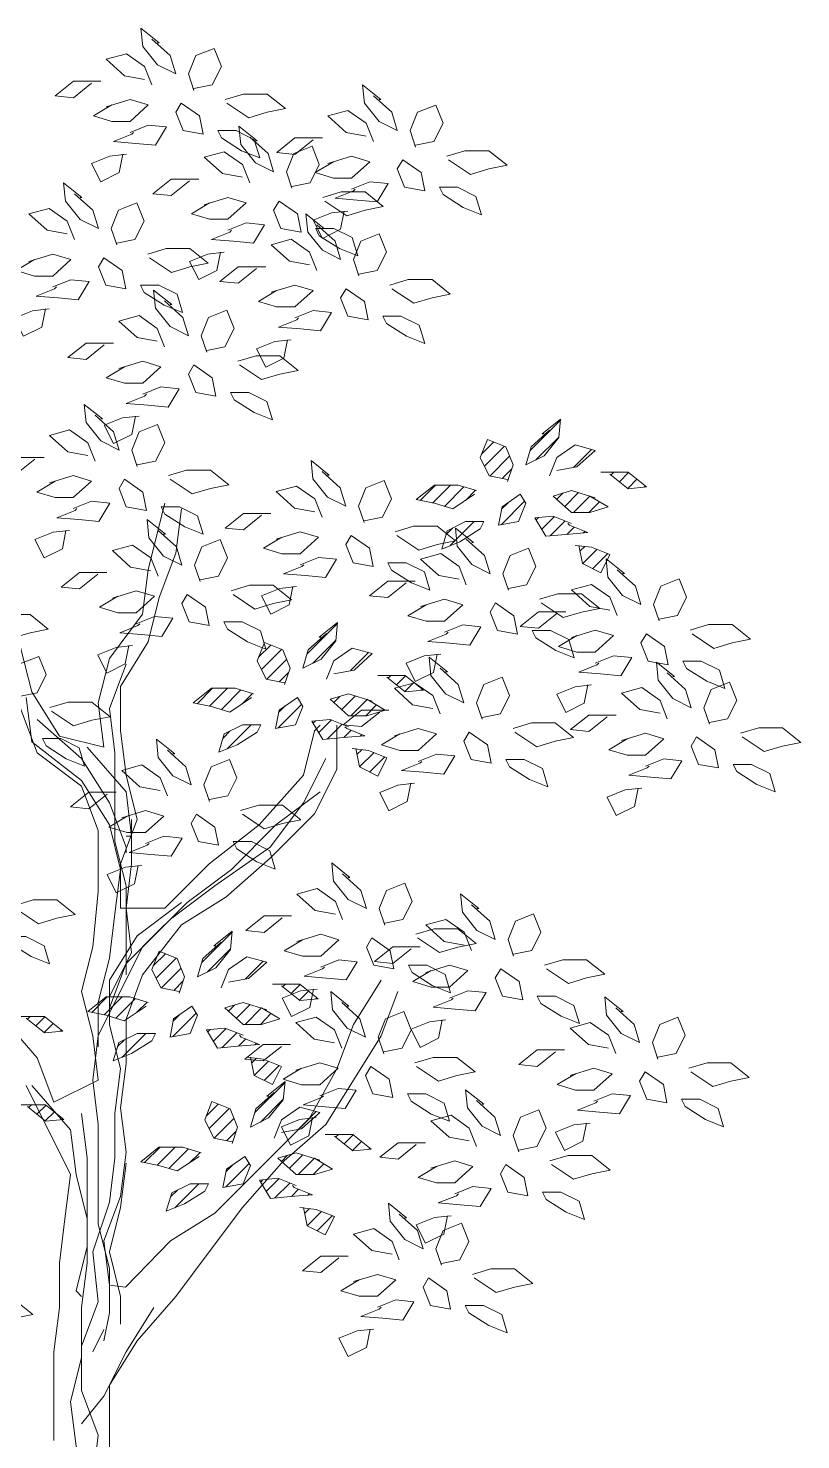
# Model space of a CAD drawing. Header units: millimetres. Extents: x 1551 to 1744, y 1536 to 1676.
# Drawn here: x 1714 to 1717.71, y 1540.48 to 1547.25 of the extents above; entities that cross this region are included whole.
import ezdxf

# ---------------------------------------------------------------- set-up
doc = ezdxf.new("R2010")
doc.units = ezdxf.units.MM
doc.layers.add('03_Fina', color=7, linetype='Continuous', lineweight=9)

# ---------------------------------------------------------------- blocks, each defined once
blk = doc.blocks.new('*X90')
at = {"color": 0}
for p, q in [((0.4764, -0.8494), (0.4945, -0.8313)), ((0.4911, -0.8524), (0.5122, -0.8313)), ((0.5049, -0.8563), (0.5279, -0.8333)), ((0.5296, -0.8493), (0.5415, -0.8374))]:
    blk.add_line(p, q, dxfattribs=at)
blk = doc.blocks.new('*X88')
at = {"color": 0}
for p, q in [((0.5118, -0.9024), (0.54, -0.8742)), ((0.5068, -0.8897), (0.5149, -0.8816))]:
    blk.add_line(p, q, dxfattribs=at)
blk = doc.blocks.new('*X87')
at = {"color": 0}
for p, q in [((0.7007, -0.8195), (0.704, -0.8163)), ((0.7106, -0.8274), (0.7213, -0.8167)), ((0.7204, -0.8352), (0.7311, -0.8245)), ((0.7396, -0.8337), (0.7409, -0.8324))]:
    blk.add_line(p, q, dxfattribs=at)
blk = doc.blocks.new('*X93')
at = {"color": 0}
for p, q in [((0.6056, -0.7909), (0.6413, -0.7553)), ((0.6124, -0.8018), (0.6393, -0.7749))]:
    blk.add_line(p, q, dxfattribs=at)
blk = doc.blocks.new('*X92')
at = {"color": 0}
blk.add_line((0.6567, -0.8106), (0.6779, -0.7894), dxfattribs=at)
blk = doc.blocks.new('*X84')
at = {"color": 0}
for p, q in [((0.6127, -0.8722), (0.6154, -0.8695)), ((0.6193, -0.8833), (0.6342, -0.8684)), ((0.6293, -0.8909), (0.6469, -0.8734)), ((0.6488, -0.8892), (0.6573, -0.8806)), ((0.6681, -0.8876), (0.67, -0.8857))]:
    blk.add_line(p, q, dxfattribs=at)
blk = doc.blocks.new('*X85')
at = {"color": 0}
for p, q in [((0.6642, -0.9091), (0.6699, -0.9034)), ((0.6673, -0.9237), (0.6842, -0.9068)), ((0.6791, -0.9296), (0.6968, -0.9118))]:
    blk.add_line(p, q, dxfattribs=at)
blk = doc.blocks.new('*X86')
at = {"color": 0}
for p, q in [((0.637, -0.8479), (0.6441, -0.8408)), ((0.6463, -0.8563), (0.6624, -0.8402)), ((0.6568, -0.8635), (0.676, -0.8443)), ((0.6745, -0.8635), (0.687, -0.8509))]:
    blk.add_line(p, q, dxfattribs=at)
blk = doc.blocks.new('*X89')
at = {"color": 0}
for p, q in [((0.5716, -0.8779), (0.5992, -0.8504)), ((0.5721, -0.8598), (0.5799, -0.852))]:
    blk.add_line(p, q, dxfattribs=at)
blk = doc.blocks.new('*X91')
at = {"color": 0}
for p, q in [((0.5486, -0.7949), (0.5629, -0.7806)), ((0.552, -0.8092), (0.5755, -0.7857)), ((0.5582, -0.8207), (0.5814, -0.7974)), ((0.5729, -0.8236), (0.5839, -0.8126))]:
    blk.add_line(p, q, dxfattribs=at)
blk = doc.blocks.new('ar25-14')
at = {"layer": '03_Fina', "color": 252, "true_color": 0x939598}
for p, q in [((23084.4, 14775.1), (23102.7, 14848.4)), ((23157.7, 14830.1), (23139.4, 14683.6)), ((23047.7, 14628.6), (23084.4, 14775.1)), ((23139.4, 14683.6), (23084.4, 14537)), ((23029.4, 14482.1), (23047.7, 14628.6)), ((23084.4, 14537), (23047.7, 14390.5)), ((22919.4, 14335.6), (23029.4, 14482.1)), ((22626.2, 14372.2), (22662.9, 14225.7)), ((23047.7, 14390.5), (22956.1, 14244)), ((22882.8, 14189.1), (22919.4, 14335.6)), ((22974.4, 14317.3), (22919.4, 14170.8)), ((22662.9, 14225.7), (22754.5, 14079.2)), ((22956.1, 14244), (22956.1, 14097.5)), ((22644.5, 14207.4), (22662.9, 14060.9)), ((22901.1, 14042.6), (22882.8, 14189.1)), ((22681.2, 14024.2), (22626.2, 14170.8)), ((22681.2, 14134.1), (22827.8, 14005.9)), ((22919.4, 14170.8), (22937.8, 14024.2)), ((22754.5, 14079.2), (22901.1, 14042.6)), ((22956.1, 14097.5), (22974.4, 13951)), ((23560.9, 13951), (23597.5, 14097.5)), ((23597.5, 14097.5), (23615.9, 14115.8)), ((23670.8, 14115.8), (23670.8, 13969.3)), ((22662.9, 14060.9), (22827.8, 13932.7)), ((22846.1, 14042.6), (22974.4, 13896)), ((22827.8, 13914.4), (22681.2, 14024.2)), ((22827.8, 14005.9), (22919.4, 13859.4)), ((22937.8, 14024.2), (22937.8, 13731.2)), ((23634.2, 14005.9), (23560.9, 13859.4)), ((22974.4, 13951), (23011.1, 13804.5)), ((23414.3, 13786.1), (23560.9, 13951)), ((23670.8, 13969.3), (23597.5, 13822.8)), ((22827.8, 13932.7), (22919.4, 13786.1)), ((22882.8, 13767.8), (22827.8, 13914.4)), ((22974.4, 13896), (22992.7, 13749.5)), ((23615.9, 13896), (23469.2, 13786.1)), ((22919.4, 13859.4), (22974.4, 13712.9)), ((23560.9, 13859.4), (23450.9, 13712.9)), ((23011.1, 13804.5), (22956.1, 13657.9)), ((22992.7, 13657.9), (22992.7, 13804.5)), ((23597.5, 13822.8), (23450.9, 13676.3)), ((22882.8, 13566.4), (22882.8, 13767.8)), ((22919.4, 13786.1), (22956.1, 13639.6)), ((23249.3, 13657.9), (23414.3, 13786.1)), ((23469.2, 13786.1), (23322.6, 13639.6)), ((22937.8, 13731.2), (22974.4, 13584.7)), ((22992.7, 13749.5), (22974.4, 13749.5)), ((22974.4, 13712.9), (22974.4, 13694.6)), ((23450.9, 13712.9), (23267.6, 13584.7)), ((23450.9, 13676.3), (23304.3, 13548.1)), ((22956.1, 13639.6), (22937.8, 13493.1)), ((22956.1, 13657.9), (22956.1, 13511.4)), ((22974.4, 13511.4), (22992.7, 13657.9)), ((23102.7, 13511.4), (23249.3, 13657.9)), ((23322.6, 13639.6), (23176, 13529.7)), ((22864.4, 13383.2), (22882.8, 13566.4)), ((22974.4, 13584.7), (22974.4, 13291.7)), ((23267.6, 13584.7), (23121, 13474.8)), ((23176, 13529.7), (23029.4, 13383.2)), ((23304.3, 13548.1), (23157.7, 13456.5)), ((22937.8, 13493.1), (22919.4, 13346.6)), ((22956.1, 13511.4), (23102.7, 13511.4)), ((22992.7, 13364.9), (22974.4, 13511.4)), ((23121, 13474.8), (22974.4, 13328.3)), ((23157.7, 13456.5), (23029.4, 13291.7)), ((22827.8, 13236.7), (22864.4, 13383.2)), ((23029.4, 13383.2), (22882.8, 13090.2)), ((22919.4, 13346.6), (22882.8, 13200.1)), ((22919.4, 13218.4), (22992.7, 13364.9)), ((22974.4, 13328.3), (22919.4, 13181.8)), ((23029.4, 13291.7), (22974.4, 13145.1)), ((23725.8, 13126.8), (23817.4, 13273.3)), ((22864.4, 13090.2), (22827.8, 13236.7)), ((22882.8, 13200.1), (22882.8, 13053.6)), ((22919.4, 13163.4), (22919.4, 13218.4)), ((22552.9, 13163.4), (22681.2, 13016.9)), ((22919.4, 13181.8), (22919.4, 13163.4)), ((22974.4, 13145.1), (22974.4, 12998.6)), ((23670.8, 12980.3), (23725.8, 13126.8)), ((22882.8, 13090.2), (22864.4, 12943.7)), ((22882.8, 12943.7), (22864.4, 13090.2)), ((22681.2, 13016.9), (22736.2, 12870.4)), ((22974.4, 12998.6), (22956.1, 12852.1)), ((23579.2, 12815.5), (23670.8, 12980.3)), ((22791.1, 12632.3), (22644.5, 12925.4)), ((22736.2, 12870.4), (22882.8, 12943.7)), ((22864.4, 12943.7), (22882.8, 12797.2)), ((22827.8, 12833.8), (22846.1, 12687.3)), ((22956.1, 12852.1), (22974.4, 12705.6)), ((22882.8, 12797.2), (22882.8, 12467.5)), ((23267.6, 12504.1), (23579.2, 12815.5)), ((22846.1, 12687.3), (22846.1, 12394.2)), ((22974.4, 12705.6), (22956.1, 12559.1)), ((22974.4, 12669), (22956.1, 12522.4)), ((22772.8, 12485.8), (22791.1, 12632.3)), ((22956.1, 12559.1), (22901.1, 12412.5)), ((22956.1, 12522.4), (22919.4, 12375.9)), ((23121, 12412.5), (23267.6, 12504.1)), ((22754.5, 12339.3), (22772.8, 12485.8)), ((22882.8, 12467.5), (22919.4, 12321)), ((22901.1, 12412.5), (22919.4, 12266)), ((22973.1, 12259.3), (23121, 12412.5)), ((22846.1, 12394.2), (22809.5, 12247.7)), ((22919.4, 12375.9), (22956.1, 12229.4)), ((22754.5, 12192.8), (22754.5, 12339.3)), ((22919.4, 12321), (22919.4, 12174.5)), ((22919.4, 12266), (22973.1, 12259.3)), ((22809.5, 12247.7), (22827.8, 12229.4)), ((22956.1, 12229.4), (22956.1, 12137.8)), ((22736.2, 12046.3), (22754.5, 12192.8)), ((22919.4, 12174.5), (22901.1, 12082.9)), ((23066, 12192.8), (22974.4, 12046.3)), ((22901.1, 12119.5), (22864.4, 12046.3)), ((22736.2, 11753.2), (22736.2, 12046.3)), ((22974.4, 12046.3), (22901.1, 11899.7)), ((22901.1, 11899.7), (22827.8, 11808.2))]:
    blk.add_line(p, q, dxfattribs=at)
for points in [[(23060.1, 16381.2), (23120.5, 16326.9), (23138.6, 16266.5), (23078.2, 16296.7), (23029.9, 16357.1), (23023.8, 16417.4), (23084.2, 16369.1), (23078.2, 16369.1)], [(23060.1, 16230.3), (23035.9, 16290.7), (22975.5, 16332.9), (22909.1, 16314.8), (22969.5, 16260.5), (23035.9, 16248.4)], [(23199, 16218.2), (23259.4, 16230.3), (23289.6, 16290.7), (23265.4, 16351), (23205, 16326.9), (23180.9, 16266.5), (23199, 16212.2)], [(22860.8, 16236.3), (22800.4, 16188.1), (22740, 16194.1), (22800.4, 16242.4), (22891, 16242.4)], [(23792.3, 16194), (23852.7, 16139.7), (23870.8, 16079.3), (23810.4, 16109.5), (23762.1, 16169.9), (23756.1, 16230.2), (23816.5, 16181.9), (23810.4, 16181.9)], [(22909.1, 16157.9), (22987.6, 16182), (23048, 16163.9), (22987.6, 16109.6), (22927.2, 16109.6), (22866.8, 16127.7), (22927.2, 16163.9)], [(23307.7, 16170), (23380.2, 16121.7), (23440.6, 16139.8), (23501, 16151.8), (23440.6, 16200.1), (23362.1, 16200.1), (23301.7, 16182)], [(23792.3, 16043.1), (23768.1, 16103.5), (23707.8, 16145.7), (23641.3, 16127.6), (23701.7, 16073.3), (23768.1, 16061.2)], [(23931.2, 16031), (23991.6, 16043.1), (24021.8, 16103.5), (23997.7, 16163.8), (23937.3, 16139.7), (23913.1, 16079.3), (23931.2, 16025)], [(22987.6, 16073.4), (23048, 16097.5), (23108.4, 16091.5), (23072.2, 16031.1), (23005.7, 16037.2), (22933.2, 16043.2), (22993.6, 16067.3), (22999.7, 16073.4)], [(23383.6, 16057.9), (23444, 16003.6), (23462.1, 15943.2), (23401.7, 15973.4), (23353.4, 16033.7), (23347.4, 16094.1), (23407.8, 16045.8), (23401.7, 16045.8)], [(23593, 16049.2), (23532.6, 16000.9), (23472.2, 16006.9), (23532.6, 16055.2), (23623.2, 16055.2)], [(22963.4, 16001), (22951.4, 15940.6), (22891, 15910.4), (22860.8, 15970.8), (22921.2, 15994.9), (22975.5, 16001)], [(23383.6, 15907), (23359.5, 15967.3), (23299.1, 16009.6), (23232.6, 15991.5), (23293, 15937.2), (23359.5, 15925.1)], [(23522.5, 15894.9), (23582.9, 15907), (23613.1, 15967.3), (23589, 16027.7), (23528.6, 16003.6), (23504.4, 15943.2), (23522.5, 15888.9)], [(23641.3, 15970.7), (23719.8, 15994.8), (23780.2, 15976.7), (23719.8, 15922.4), (23659.4, 15922.4), (23599, 15940.5), (23659.4, 15976.7)], [(24039.9, 15982.8), (24112.4, 15934.5), (24172.8, 15952.6), (24233.2, 15964.7), (24172.8, 16012.9), (24094.3, 16012.9), (24033.9, 15994.8)], [(22804.7, 15870.7), (22865.1, 15816.4), (22883.2, 15756), (22822.8, 15786.2), (22774.5, 15846.5), (22768.4, 15906.9), (22828.8, 15858.6), (22822.8, 15858.6)], [(23184.3, 15913), (23123.9, 15864.7), (23063.5, 15870.8), (23123.9, 15919.1), (23214.5, 15919.1)], [(23719.8, 15886.2), (23780.2, 15910.3), (23840.6, 15904.3), (23804.4, 15843.9), (23738, 15850), (23665.5, 15856), (23725.9, 15880.2), (23731.9, 15886.2)], [(23232.6, 15834.6), (23311.1, 15858.7), (23371.5, 15840.6), (23311.1, 15786.3), (23250.7, 15786.3), (23190.4, 15804.4), (23250.7, 15840.6)], [(23631.2, 15846.6), (23703.7, 15798.3), (23764.1, 15816.4), (23824.5, 15828.5), (23764.1, 15876.8), (23685.6, 15876.8), (23625.2, 15858.7)], [(22804.7, 15719.8), (22780.5, 15780.2), (22720.1, 15822.4), (22653.7, 15804.3), (22714.1, 15750), (22780.5, 15737.9)], [(22943.6, 15707.7), (23004, 15719.8), (23034.2, 15780.2), (23010, 15840.5), (22949.6, 15816.4), (22925.4, 15756), (22943.6, 15701.7)], [(23605, 15768.6), (23665.4, 15714.3), (23683.5, 15653.9), (23623.1, 15684.1), (23574.8, 15744.4), (23568.8, 15804.8), (23629.2, 15756.5), (23623.1, 15756.5)], [(23695.7, 15813.8), (23683.6, 15753.4), (23623.2, 15723.2), (23593, 15783.6), (23653.4, 15807.7), (23707.8, 15813.8)], [(23311.1, 15750.1), (23371.5, 15774.2), (23431.9, 15768.2), (23395.7, 15707.8), (23329.3, 15713.8), (23256.8, 15719.9), (23317.2, 15744), (23323.2, 15750.1)], [(23605, 15617.7), (23580.8, 15678.1), (23520.4, 15720.3), (23454, 15702.2), (23514.4, 15647.9), (23580.8, 15635.8)], [(23743.9, 15605.6), (23804.3, 15617.7), (23834.5, 15678.1), (23810.3, 15738.4), (23749.9, 15714.3), (23725.8, 15653.9), (23743.9, 15599.6)], [(22653.7, 15647.4), (22732.2, 15671.5), (22792.6, 15653.4), (22732.2, 15599.1), (22671.8, 15599.1), (22611.4, 15617.2), (22671.8, 15653.4)], [(23052.3, 15659.4), (23124.8, 15611.2), (23185.2, 15629.3), (23245.6, 15641.3), (23185.2, 15689.6), (23106.6, 15689.6), (23046.2, 15671.5)], [(23287, 15677.6), (23274.9, 15617.3), (23214.5, 15587.1), (23184.3, 15647.5), (23244.7, 15671.6), (23299.1, 15677.6)], [(23405.7, 15623.7), (23345.3, 15575.4), (23284.9, 15581.5), (23345.3, 15629.8), (23435.9, 15629.8)], [(22732.2, 15562.9), (22792.6, 15587), (22853, 15581), (22816.7, 15520.6), (22750.3, 15526.7), (22677.8, 15532.7), (22738.2, 15556.8), (22744.3, 15562.9)], [(23852.6, 15557.3), (23925.1, 15509.1), (23985.5, 15527.2), (24045.9, 15539.2), (23985.5, 15587.5), (23907, 15587.5), (23846.6, 15569.4)], [(23102, 15516.6), (23162.4, 15462.3), (23180.5, 15401.9), (23120.1, 15432.1), (23071.8, 15492.4), (23065.7, 15552.8), (23126.1, 15504.5), (23120.1, 15504.5)], [(23454, 15545.3), (23532.5, 15569.4), (23592.9, 15551.3), (23532.5, 15497), (23472.1, 15497), (23411.7, 15515.1), (23472.1, 15551.3)], [(22708, 15490.4), (22695.9, 15430.1), (22635.5, 15399.9), (22605.3, 15460.3), (22665.7, 15484.4), (22720.1, 15490.4)], [(23240.9, 15353.6), (23301.3, 15365.7), (23331.5, 15426), (23307.3, 15486.4), (23246.9, 15462.3), (23222.8, 15401.9), (23240.9, 15347.6)], [(23532.5, 15460.8), (23592.9, 15484.9), (23653.3, 15478.9), (23617.1, 15418.5), (23550.6, 15424.6), (23478.2, 15430.6), (23538.6, 15454.7), (23544.6, 15460.8)], [(23102, 15365.7), (23077.8, 15426), (23017.4, 15468.3), (22951, 15450.2), (23011.4, 15395.9), (23077.8, 15383.8)], [(23508.4, 15388.3), (23496.3, 15328), (23435.9, 15297.8), (23405.7, 15358.2), (23466.1, 15382.3), (23520.4, 15388.3)], [(22902.6, 15371.7), (22842.3, 15323.4), (22781.9, 15329.5), (22842.3, 15377.8), (22932.8, 15377.8)], [(22951, 15293.3), (23029.5, 15317.4), (23089.9, 15299.3), (23029.5, 15245), (22969.1, 15245), (22908.7, 15263.1), (22969.1, 15299.3)], [(23349.6, 15305.3), (23422.1, 15257), (23482.5, 15275.1), (23542.9, 15287.2), (23482.5, 15335.5), (23403.9, 15335.5), (23343.5, 15317.4)], [(23029.5, 15208.8), (23089.9, 15232.9), (23150.3, 15226.9), (23114, 15166.5), (23047.6, 15172.5), (22975.1, 15178.6), (23035.5, 15202.7), (23041.6, 15208.8)], [(22872.8, 15139), (22933.2, 15084.6), (22951.3, 15024.3), (22890.9, 15054.5), (22842.6, 15114.8), (22836.5, 15175.2), (22896.9, 15126.9), (22890.9, 15126.9)], [(23005.3, 15136.3), (22993.2, 15076), (22932.8, 15045.8), (22902.6, 15106.2), (22963, 15130.3), (23017.4, 15136.3)], [(23011.7, 14976), (23072.1, 14988.1), (23102.3, 15048.4), (23078.1, 15108.8), (23017.7, 15084.6), (22993.6, 15024.3), (23011.7, 14970)], [(24373.8, 15089.8), (24313.4, 15035.5), (24295.3, 14975.2), (24355.7, 15005.3), (24404, 15065.7), (24410, 15126), (24349.6, 15077.8), (24355.7, 15077.8)], [(22872.8, 14988.1), (22848.6, 15048.4), (22788.2, 15090.7), (22721.8, 15072.6), (22782.2, 15018.2), (22848.6, 15006.2)], [(24234.9, 14926.9), (24174.5, 14938.9), (24144.3, 14999.3), (24168.4, 15059.7), (24228.8, 15035.5), (24253, 14975.2), (24234.9, 14920.8)], [(24373.8, 14938.9), (24397.9, 14999.3), (24458.3, 15041.5), (24524.8, 15023.4), (24464.4, 14969.1), (24397.9, 14957)], [(22673.5, 14994.1), (22613.1, 14945.8), (22552.7, 14951.9), (22613.1, 15000.1), (22703.7, 15000.1)], [(23622, 14953.6), (23682.4, 14899.3), (23700.5, 14838.9), (23640.1, 14869.1), (23591.8, 14929.5), (23585.7, 14989.8), (23646.1, 14941.6), (23640.1, 14941.6)], [(22721.8, 14915.6), (22800.3, 14939.8), (22860.7, 14921.7), (22800.3, 14867.4), (22739.9, 14867.4), (22679.5, 14885.5), (22739.9, 14921.7)], [(23120.4, 14927.7), (23192.9, 14879.4), (23253.3, 14897.5), (23313.7, 14909.6), (23253.3, 14957.9), (23174.8, 14957.9), (23114.4, 14939.8)], [(23760.9, 14790.7), (23821.3, 14802.7), (23851.5, 14863.1), (23827.3, 14923.4), (23766.9, 14899.3), (23742.7, 14838.9), (23760.9, 14784.6)], [(24573.1, 14945), (24633.5, 14896.7), (24693.9, 14902.7), (24633.5, 14951), (24542.9, 14951)], [(23622, 14802.7), (23597.8, 14863.1), (23537.4, 14905.3), (23471, 14887.2), (23531.4, 14832.9), (23597.8, 14820.8)], [(24126.2, 14878.6), (24053.7, 14830.3), (23993.3, 14848.4), (23932.9, 14860.5), (23993.3, 14908.8), (24071.8, 14908.8), (24132.2, 14890.7)], [(24524.8, 14866.5), (24446.3, 14890.7), (24385.9, 14872.5), (24446.3, 14818.2), (24506.7, 14818.2), (24567, 14836.3), (24506.7, 14872.5)], [(22800.3, 14831.1), (22860.7, 14855.3), (22921.1, 14849.2), (22884.8, 14788.9), (22818.4, 14794.9), (22745.9, 14801), (22806.3, 14825.1), (22812.4, 14831.1)], [(23080.3, 14758.8), (23140.7, 14704.4), (23158.8, 14644.1), (23098.4, 14674.3), (23050.1, 14734.6), (23044.1, 14795), (23104.5, 14746.7), (23098.4, 14746.7)], [(23422.6, 14808.8), (23362.2, 14760.5), (23301.9, 14766.5), (23362.2, 14814.8), (23452.8, 14814.8)], [(24446.3, 14782), (24385.9, 14806.2), (24325.5, 14800.1), (24361.7, 14739.8), (24428.1, 14745.8), (24500.6, 14751.8), (24440.2, 14776), (24434.2, 14782)], [(22776.1, 14758.7), (22764.1, 14698.4), (22703.7, 14668.2), (22673.5, 14728.5), (22733.9, 14752.7), (22788.2, 14758.7)], [(23471, 14730.3), (23549.5, 14754.4), (23609.9, 14736.3), (23549.5, 14682), (23489.1, 14682), (23428.7, 14700.1), (23489.1, 14736.3)], [(23869.6, 14742.4), (23942.1, 14694.1), (24002.5, 14712.2), (24062.9, 14724.3), (24002.5, 14772.6), (23923.9, 14772.6), (23863.5, 14754.4)], [(24098.8, 14730.5), (24159.2, 14676.2), (24177.3, 14615.9), (24116.9, 14646), (24068.6, 14706.4), (24062.6, 14766.8), (24123, 14718.5), (24116.9, 14718.5)], [(23080.3, 14607.9), (23056.1, 14668.2), (22995.7, 14710.5), (22929.3, 14692.4), (22989.7, 14638), (23056.1, 14626)], [(23219.2, 14595.8), (23279.6, 14607.9), (23309.8, 14668.2), (23285.6, 14728.6), (23225.2, 14704.4), (23201.1, 14644.1), (23219.2, 14589.8)], [(24237.7, 14567.6), (24298.1, 14579.7), (24328.3, 14640), (24304.2, 14700.4), (24243.8, 14676.2), (24219.6, 14615.9), (24237.7, 14561.5)], [(24470.4, 14709.6), (24482.5, 14649.2), (24542.9, 14619.1), (24573.1, 14679.4), (24512.7, 14703.6), (24458.3, 14709.6)], [(23549.5, 14645.8), (23609.9, 14669.9), (23670.3, 14663.9), (23634, 14603.6), (23567.6, 14609.6), (23495.1, 14615.6), (23555.5, 14639.8), (23561.6, 14645.8)], [(24098.8, 14579.7), (24074.7, 14640), (24014.3, 14682.3), (23947.8, 14664.2), (24008.2, 14609.8), (24074.7, 14597.8)], [(24596.9, 14628.8), (24657.3, 14574.5), (24675.5, 14514.2), (24615.1, 14544.3), (24566.7, 14604.7), (24560.7, 14665.1), (24621.1, 14616.8), (24615.1, 14616.8)], [(22881, 14613.9), (22820.6, 14565.6), (22760.2, 14571.6), (22820.6, 14619.9), (22911.2, 14619.9)], [(23899.5, 14585.7), (23839.1, 14537.4), (23778.7, 14543.4), (23839.1, 14591.7), (23929.7, 14591.7)], [(24735.9, 14465.9), (24796.3, 14478), (24826.5, 14538.3), (24802.3, 14598.7), (24741.9, 14574.5), (24717.7, 14514.2), (24735.9, 14459.8)], [(22929.3, 14535.4), (23007.8, 14559.6), (23068.2, 14541.5), (23007.8, 14487.2), (22947.4, 14487.2), (22887, 14505.3), (22947.4, 14541.5)], [(23327.9, 14547.5), (23400.4, 14499.2), (23460.8, 14517.3), (23521.2, 14529.4), (23460.8, 14577.7), (23382.3, 14577.7), (23321.9, 14559.6)], [(23525.3, 14573.4), (23513.2, 14513), (23452.8, 14482.8), (23422.6, 14543.2), (23483, 14567.3), (23537.4, 14573.4)], [(24346.4, 14519.3), (24418.9, 14471), (24479.3, 14489.1), (24539.7, 14501.2), (24479.3, 14549.5), (24400.8, 14549.5), (24340.4, 14531.4)], [(24596.9, 14478), (24572.8, 14538.3), (24512.4, 14580.6), (24446, 14562.5), (24506.4, 14508.1), (24572.8, 14496.1)], [(23947.8, 14507.2), (24026.3, 14531.4), (24086.7, 14513.3), (24026.3, 14458.9), (23965.9, 14458.9), (23905.6, 14477), (23965.9, 14513.3)], [(22524.4, 14451.2), (22596.9, 14402.9), (22657.3, 14421.1), (22717.7, 14433.1), (22657.3, 14481.4), (22578.8, 14481.4), (22518.4, 14463.3)], [(23007.8, 14450.9), (23068.2, 14475.1), (23128.6, 14469), (23092.4, 14408.7), (23025.9, 14414.7), (22953.5, 14420.8), (23013.9, 14444.9), (23019.9, 14450.9)], [(23637.1, 14418.6), (23576.7, 14364.3), (23558.6, 14303.9), (23619, 14334.1), (23667.3, 14394.5), (23673.4, 14454.8), (23613, 14406.5), (23619, 14406.5)], [(24397.6, 14484), (24337.2, 14435.7), (24276.8, 14441.7), (24337.2, 14490), (24427.8, 14490)], [(24026.3, 14422.7), (24086.7, 14446.9), (24147.1, 14440.8), (24110.9, 14380.5), (24044.5, 14386.5), (23972, 14392.6), (24032.4, 14416.7), (24038.4, 14422.7)], [(24446, 14405.5), (24524.5, 14429.7), (24584.9, 14411.6), (24524.5, 14357.2), (24464.1, 14357.2), (24403.7, 14375.3), (24464.1, 14411.6)], [(24844.6, 14417.6), (24917, 14369.3), (24977.4, 14387.4), (25037.8, 14399.5), (24977.4, 14447.8), (24898.9, 14447.8), (24838.5, 14429.7)], [(22983.7, 14378.5), (22971.6, 14318.2), (22911.2, 14288), (22881, 14348.3), (22941.4, 14372.5), (22995.7, 14378.5)], [(23498.2, 14255.7), (23437.8, 14267.7), (23407.6, 14328.1), (23431.8, 14388.4), (23492.2, 14364.3), (23516.3, 14303.9), (23498.2, 14249.6)], [(23637.1, 14267.7), (23661.3, 14328.1), (23721.7, 14370.3), (23788.1, 14352.2), (23727.7, 14297.9), (23661.3, 14285.8)], [(22620, 14210.2), (22680.4, 14222.3), (22710.6, 14282.7), (22686.5, 14343), (22626.1, 14318.9), (22601.9, 14258.5), (22620, 14204.2)], [(24002.2, 14350.3), (23990.1, 14289.9), (23929.7, 14259.8), (23899.5, 14320.1), (23959.9, 14344.3), (24014.3, 14350.3)], [(24012, 14304.1), (24072.3, 14249.7), (24090.5, 14189.4), (24030.1, 14219.6), (23981.8, 14279.9), (23975.7, 14340.3), (24036.1, 14292), (24030.1, 14292)], [(24524.5, 14321), (24584.9, 14345.2), (24645.3, 14339.1), (24609, 14278.8), (24542.6, 14284.8), (24470.1, 14290.8), (24530.5, 14315), (24536.5, 14321)], [(24762.9, 14288.1), (24823.3, 14233.8), (24841.4, 14173.4), (24781.1, 14203.6), (24732.7, 14264), (24726.7, 14324.3), (24787.1, 14276), (24781.1, 14276)], [(23836.4, 14273.8), (23896.8, 14225.5), (23957.2, 14231.5), (23896.8, 14279.8), (23806.2, 14279.8)], [(24150.9, 14141.1), (24211.3, 14153.2), (24241.5, 14213.5), (24217.3, 14273.9), (24156.9, 14249.7), (24132.7, 14189.4), (24150.9, 14135.1)], [(23389.5, 14207.4), (23317, 14159.1), (23256.6, 14177.2), (23196.2, 14189.3), (23256.6, 14237.6), (23335.1, 14237.6), (23395.5, 14219.4)], [(23788.1, 14195.3), (23709.6, 14219.4), (23649.2, 14201.3), (23709.6, 14147), (23770, 14147), (23830.4, 14165.1), (23770, 14201.3)], [(24012, 14153.2), (23987.8, 14213.5), (23927.4, 14255.8), (23861, 14237.7), (23921.4, 14183.4), (23987.8, 14171.3)], [(24500.3, 14248.6), (24488.2, 14188.2), (24427.8, 14158.1), (24397.6, 14218.4), (24458, 14242.6), (24512.4, 14248.6)], [(24762.9, 14137.2), (24738.8, 14197.6), (24678.4, 14239.8), (24611.9, 14221.7), (24672.3, 14167.4), (24738.8, 14155.3)], [(24901.8, 14125.1), (24962.2, 14137.2), (24992.4, 14197.6), (24968.3, 14257.9), (24907.9, 14233.8), (24883.7, 14173.4), (24901.8, 14119.1)], [(22728.7, 14161.9), (22801.2, 14113.7), (22861.6, 14131.8), (22922, 14143.8), (22861.6, 14192.1), (22783.1, 14192.1), (22722.7, 14174)], [(23709.6, 14110.8), (23649.2, 14134.9), (23588.8, 14128.9), (23625, 14068.6), (23691.5, 14074.6), (23764, 14080.6), (23703.6, 14104.8), (23697.5, 14110.8)], [(23812.6, 14159.2), (23752.2, 14110.9), (23691.8, 14117), (23752.2, 14165.2), (23842.8, 14165.2)], [(24563.6, 14143.2), (24503.2, 14095), (24442.8, 14101), (24503.2, 14149.3), (24593.8, 14149.3)], [(23861, 14080.7), (23939.5, 14104.9), (23999.9, 14086.8), (23939.5, 14032.5), (23879.1, 14032.5), (23818.7, 14050.6), (23879.1, 14086.8)], [(24259.6, 14092.8), (24332.1, 14044.5), (24392.5, 14062.6), (24452.8, 14074.7), (24392.5, 14123), (24313.9, 14123), (24253.5, 14104.9)], [(24611.9, 14064.8), (24690.5, 14088.9), (24750.9, 14070.8), (24690.5, 14016.5), (24630.1, 14016.5), (24569.7, 14034.6), (24630.1, 14070.8)], [(25010.6, 14076.9), (25083, 14028.6), (25143.4, 14046.7), (25203.8, 14058.7), (25143.4, 14107), (25064.9, 14107), (25004.5, 14088.9)], [(23111.2, 14032.8), (23171.6, 13978.5), (23189.7, 13918.2), (23129.3, 13948.3), (23081, 14008.7), (23074.9, 14069.1), (23135.3, 14020.8), (23129.3, 14020.8)], [(23733.8, 14038.4), (23745.8, 13978), (23806.2, 13947.8), (23836.4, 14008.2), (23776, 14032.3), (23721.7, 14038.4)], [(23250.1, 13869.9), (23310.5, 13882), (23340.7, 13942.3), (23316.5, 14002.7), (23256.1, 13978.5), (23232, 13918.2), (23250.1, 13863.9)], [(23939.5, 13996.2), (23999.9, 14020.4), (24060.3, 14014.4), (24024, 13954), (23957.6, 13960), (23885.1, 13966.1), (23945.5, 13990.2), (23951.6, 13996.2)], [(24690.5, 13980.3), (24750.9, 14004.4), (24811.2, 13998.4), (24775, 13938), (24708.6, 13944.1), (24636.1, 13950.1), (24696.5, 13974.3), (24702.5, 13980.3)], [(23111.2, 13882), (23087, 13942.3), (23026.6, 13984.6), (22960.2, 13966.5), (23020.6, 13912.1), (23087, 13900.1)], [(22911.9, 13888), (22851.5, 13839.7), (22791.1, 13845.7), (22851.5, 13894), (22942.1, 13894)], [(23915.3, 13923.8), (23903.2, 13863.5), (23842.8, 13833.3), (23812.6, 13893.6), (23873, 13917.8), (23927.4, 13923.8)], [(24666.3, 13907.9), (24654.2, 13847.5), (24593.8, 13817.3), (24563.6, 13877.7), (24624, 13901.8), (24678.4, 13907.9)], [(23358.8, 13821.6), (23431.3, 13773.3), (23491.7, 13791.4), (23552.1, 13803.5), (23491.7, 13851.8), (23413.2, 13851.8), (23352.8, 13833.7)], [(22960.2, 13809.5), (23038.7, 13833.7), (23099.1, 13815.6), (23038.7, 13761.2), (22978.3, 13761.2), (22917.9, 13779.4), (22978.3, 13815.6)], [(23038.7, 13725), (23099.1, 13749.2), (23159.5, 13743.1), (23123.2, 13682.8), (23056.8, 13688.8), (22984.3, 13694.9), (23044.7, 13719), (23050.8, 13725)], [(23690.1, 13624.4), (23750.5, 13570.1), (23768.7, 13509.8), (23708.3, 13539.9), (23659.9, 13600.3), (23653.9, 13660.7), (23714.3, 13612.4), (23708.3, 13612.4)], [(23014.5, 13652.6), (23002.5, 13592.2), (22942.1, 13562.1), (22911.9, 13622.4), (22972.3, 13646.6), (23026.6, 13652.6)], [(23690.1, 13473.5), (23666, 13533.9), (23605.6, 13576.2), (23539.1, 13558), (23599.5, 13503.7), (23666, 13491.7)], [(23829, 13461.5), (23889.4, 13473.5), (23919.6, 13533.9), (23895.5, 13594.3), (23835.1, 13570.1), (23810.9, 13509.8), (23829, 13455.4)], [(22612.9, 13508.2), (22685.4, 13459.9), (22745.8, 13478), (22806.2, 13490.1), (22745.8, 13538.4), (22667.3, 13538.4), (22606.9, 13520.3)], [(23157.7, 13529.7), (23011.1, 13419.9), (22919.4, 13273.3), (22919.4, 13126.8), (22956.1, 12980.3), (22937.8, 12833.8), (22937.8, 12687.3), (22919.4, 12540.8), (22864.4, 12375.9), (22882.8, 12211.1), (22827.8, 12064.6), (22827.8, 11918.1), (22882.8, 11771.5), (22864.4, 11625), (22864.4, 11478.5), (22827.8, 11332), (22809.5, 11185.5), (22809.5, 10892.4), (22827.8, 10727.6), (22846.1, 10581.1), (22827.8, 10434.6), (22846.1, 10288), (22864.4, 10123.2), (22864.4, 10050)], [(24115.8, 13522.3), (24176.2, 13468), (24194.4, 13407.7), (24134, 13437.8), (24085.7, 13498.2), (24079.6, 13558.6), (24140, 13510.3), (24134, 13510.3)], [(23490.8, 13479.6), (23430.4, 13431.3), (23370, 13437.3), (23430.4, 13485.6), (23521, 13485.6)], [(24115.8, 13371.4), (24091.7, 13431.8), (24031.3, 13474.1), (23964.9, 13455.9), (24025.3, 13401.6), (24091.7, 13389.6)], [(24254.8, 13359.4), (24315.2, 13371.4), (24345.4, 13431.8), (24321.2, 13492.2), (24260.8, 13468), (24236.6, 13407.7), (24254.8, 13353.3)], [(23288.9, 13399.3), (23228.5, 13345), (23210.4, 13284.6), (23270.8, 13314.8), (23319.1, 13375.2), (23325.1, 13435.5), (23264.7, 13387.2), (23270.8, 13387.2)], [(23937.8, 13413.2), (24010.2, 13364.9), (24070.6, 13383), (24131, 13395.1), (24070.6, 13443.4), (23992.1, 13443.4), (23931.7, 13425.3)], [(23539.1, 13401.1), (23617.7, 13425.3), (23678.1, 13407.2), (23617.7, 13352.8), (23557.3, 13352.8), (23496.9, 13370.9), (23557.3, 13407.2)], [(23916.5, 13377.5), (23856.1, 13329.2), (23795.7, 13335.2), (23856.1, 13383.5), (23946.7, 13383.5)], [(23150, 13236.3), (23089.6, 13248.4), (23059.4, 13308.8), (23083.5, 13369.1), (23143.9, 13345), (23168.1, 13284.6), (23150, 13230.3)], [(23288.9, 13248.4), (23313, 13308.8), (23373.4, 13351), (23439.9, 13332.9), (23379.5, 13278.6), (23313, 13266.5)], [(23617.7, 13316.6), (23678.1, 13340.8), (23738.5, 13334.7), (23702.2, 13274.4), (23635.8, 13280.4), (23563.3, 13286.4), (23623.7, 13310.6), (23629.7, 13316.6)], [(24363.5, 13311.1), (24436, 13262.8), (24496.3, 13280.9), (24556.7, 13293), (24496.3, 13341.3), (24417.8, 13341.3), (24357.4, 13323.2)], [(23964.9, 13299), (24043.4, 13323.2), (24103.8, 13305.1), (24043.4, 13250.7), (23983, 13250.7), (23922.6, 13268.8), (23983, 13305.1)], [(23488.2, 13254.4), (23548.6, 13206.2), (23609, 13212.2), (23548.6, 13260.5), (23458, 13260.5)], [(23593.5, 13244.2), (23581.4, 13183.8), (23521, 13153.7), (23490.8, 13214), (23551.2, 13238.2), (23605.6, 13244.2)], [(23041.3, 13188), (22968.8, 13139.8), (22908.4, 13157.9), (22848, 13169.9), (22908.4, 13218.2), (22986.9, 13218.2), (23047.3, 13200.1)], [(23872.4, 13236.7), (23817.4, 13090.2), (23725.8, 12943.7), (23634.2, 12797.2), (23487.6, 12669), (23359.3, 12522.4), (23249.3, 12375.9), (23139.4, 12229.4), (23011.1, 12082.9), (22919.4, 11936.4), (22919.4, 11625), (22937.8, 11460.2), (22919.4, 11313.7), (22919.4, 11167.2), (22937.8, 11002.3), (22882.8, 10855.8), (22882.8, 10562.8), (22864.4, 10416.3), (22882.8, 10269.7), (22901.1, 10123.2), (22919.4, 10068.3)], [(23439.9, 13176), (23361.4, 13200.1), (23301, 13182), (23361.4, 13127.7), (23421.8, 13127.7), (23482.1, 13145.8), (23421.8, 13182)], [(23687, 13199.8), (23747.4, 13145.5), (23765.5, 13085.1), (23705.1, 13115.3), (23656.8, 13175.7), (23650.7, 13236), (23711.1, 13187.7), (23705.1, 13187.7)], [(24043.4, 13214.5), (24103.8, 13238.7), (24164.2, 13232.6), (24127.9, 13172.3), (24061.5, 13178.3), (23989, 13184.3), (24049.4, 13208.5), (24055.5, 13214.5)], [(24592.6, 13182), (24653, 13127.7), (24671.2, 13067.3), (24610.8, 13097.5), (24562.4, 13157.9), (24556.4, 13218.2), (24616.8, 13169.9), (24610.8, 13169.9)], [(22644.8, 13147.9), (22705.2, 13099.6), (22765.6, 13105.6), (22705.2, 13153.9), (22614.6, 13153.9)], [(23687, 13048.9), (23662.8, 13109.3), (23602.4, 13151.5), (23536, 13133.4), (23596.4, 13079.1), (23662.8, 13067)], [(23825.9, 13036.8), (23886.3, 13048.9), (23916.5, 13109.3), (23892.3, 13169.6), (23831.9, 13145.5), (23807.7, 13085.1), (23825.9, 13030.8)], [(24731.6, 13019), (24792, 13031.1), (24822.2, 13091.5), (24798, 13151.8), (24737.6, 13127.7), (24713.4, 13067.3), (24731.6, 13013)], [(23361.4, 13091.5), (23301, 13115.6), (23240.6, 13109.6), (23276.8, 13049.2), (23343.2, 13055.3), (23415.7, 13061.3), (23355.3, 13085.4), (23349.3, 13091.5)], [(24019.2, 13142.1), (24007.1, 13081.7), (23946.7, 13051.6), (23916.5, 13111.9), (23976.9, 13136.1), (24031.3, 13142.1)], [(24592.6, 13031.1), (24568.5, 13091.5), (24508.1, 13133.7), (24441.7, 13115.6), (24502.1, 13061.3), (24568.5, 13049.2)], [(23487.6, 13055), (23427.2, 13006.7), (23366.9, 13012.7), (23427.2, 13061), (23517.8, 13061)], [(23385.5, 13019.1), (23397.6, 12958.7), (23458, 12928.5), (23488.2, 12988.9), (23427.8, 13013), (23373.4, 13019.1)], [(23934.6, 12988.6), (24007.1, 12940.3), (24067.5, 12958.4), (24127.9, 12970.5), (24067.5, 13018.7), (23988.9, 13018.7), (23928.5, 13000.6)], [(24393.3, 13037.1), (24332.9, 12988.9), (24272.5, 12994.9), (24332.9, 13043.2), (24423.5, 13043.2)], [(23536, 12976.5), (23614.5, 13000.6), (23674.9, 12982.5), (23614.5, 12928.2), (23554.1, 12928.2), (23493.7, 12946.3), (23554.1, 12982.5)], [(24441.7, 12958.7), (24520.2, 12982.8), (24580.6, 12964.7), (24520.2, 12910.4), (24459.8, 12910.4), (24399.4, 12928.5), (24459.8, 12964.7)], [(24840.3, 12970.7), (24912.8, 12922.5), (24973.1, 12940.6), (25033.5, 12952.6), (24973.1, 13000.9), (24894.6, 13000.9), (24834.2, 12982.8)], [(22662.9, 12925.4), (22791.1, 12778.8), (22809.5, 12632.3), (22846.1, 12485.8), (22846.1, 12339.3), (22827.8, 12192.8), (22827.8, 12027.9), (22791.1, 11881.4), (22809.5, 11734.9), (22827.8, 11588.4), (22809.5, 11441.9), (22772.8, 11295.4), (22772.8, 11185.5)], [(23463.8, 12903), (23403.4, 12848.7), (23385.3, 12788.3), (23445.7, 12818.5), (23494, 12878.8), (23500, 12939.2), (23439.6, 12890.9), (23445.7, 12890.9)], [(23614.5, 12892), (23674.9, 12916.1), (23735.3, 12910.1), (23699, 12849.7), (23632.6, 12855.8), (23560.1, 12861.8), (23620.5, 12886), (23626.6, 12892)], [(23324.9, 12740), (23264.5, 12752.1), (23234.3, 12812.4), (23258.4, 12872.8), (23318.8, 12848.7), (23343, 12788.3), (23324.9, 12734)], [(24132.9, 12875.7), (24193.3, 12821.4), (24211.4, 12761), (24151, 12791.2), (24102.7, 12851.5), (24096.6, 12911.9), (24157, 12863.6), (24151, 12863.6)], [(24520.2, 12874.2), (24580.6, 12898.3), (24641, 12892.3), (24604.7, 12831.9), (24538.3, 12838), (24465.8, 12844), (24526.2, 12868.1), (24532.3, 12874.2)], [(22648.5, 12856.2), (22708.9, 12807.9), (22769.3, 12813.9), (22708.9, 12862.2), (22618.4, 12862.2)], [(23463.8, 12752.1), (23487.9, 12812.4), (23548.3, 12854.7), (23614.8, 12836.6), (23554.4, 12782.3), (23487.9, 12770.2)], [(24132.9, 12724.8), (24108.7, 12785.2), (24048.3, 12827.4), (23981.9, 12809.3), (24042.3, 12755), (24108.7, 12742.9)], [(24271.8, 12712.7), (24332.2, 12724.8), (24362.4, 12785.2), (24338.2, 12845.5), (24277.8, 12821.4), (24253.7, 12761), (24271.8, 12706.7)], [(23590.3, 12819.6), (23578.2, 12759.2), (23517.8, 12729), (23487.6, 12789.4), (23548, 12813.5), (23602.4, 12819.6)], [(24496, 12801.8), (24483.9, 12741.4), (24423.5, 12711.2), (24393.3, 12771.6), (24453.7, 12795.7), (24508.1, 12801.8)], [(23663.1, 12758.1), (23723.5, 12709.8), (23783.9, 12715.9), (23723.5, 12764.2), (23632.9, 12764.2)], [(23933.6, 12730.8), (23873.2, 12682.6), (23812.8, 12688.6), (23873.2, 12736.9), (23963.8, 12736.9)], [(23216.2, 12691.7), (23143.7, 12643.4), (23083.3, 12661.6), (23022.9, 12673.6), (23083.3, 12721.9), (23161.8, 12721.9), (23222.2, 12703.8)], [(23614.8, 12679.7), (23536.3, 12703.8), (23475.9, 12685.7), (23536.3, 12631.4), (23596.7, 12631.4), (23657.1, 12649.5), (23596.7, 12685.7)], [(24380.5, 12664.4), (24453, 12616.2), (24513.4, 12634.3), (24573.8, 12646.3), (24513.4, 12694.6), (24434.9, 12694.6), (24374.5, 12676.5)], [(23981.9, 12652.4), (24060.4, 12676.5), (24120.8, 12658.4), (24060.4, 12604.1), (24000, 12604.1), (23939.6, 12622.2), (24000, 12658.4)], [(23536.3, 12595.2), (23475.9, 12619.3), (23415.5, 12613.3), (23451.7, 12552.9), (23518.1, 12558.9), (23590.6, 12565), (23530.2, 12589.1), (23524.2, 12595.2)], [(24060.4, 12567.9), (24120.8, 12592), (24181.2, 12586), (24145, 12525.6), (24078.5, 12531.7), (24006, 12537.7), (24066.4, 12561.8), (24072.5, 12567.9)], [(23560.4, 12522.7), (23572.5, 12462.4), (23632.9, 12432.2), (23663.1, 12492.6), (23602.7, 12516.7), (23548.3, 12522.7)], [(23877.4, 12501.3), (23937.8, 12447), (23956, 12386.6), (23895.6, 12416.8), (23847.3, 12477.2), (23841.2, 12537.5), (23901.6, 12489.2), (23895.6, 12489.2)], [(24036.2, 12495.4), (24024.2, 12435.1), (23963.8, 12404.9), (23933.6, 12465.3), (23994, 12489.4), (24048.3, 12495.4)], [(23877.4, 12350.4), (23853.3, 12410.8), (23792.9, 12453), (23726.5, 12434.9), (23786.9, 12380.6), (23853.3, 12368.5)], [(24016.4, 12338.4), (24076.8, 12350.4), (24107, 12410.8), (24082.8, 12471.1), (24022.4, 12447), (23998.2, 12386.6), (24016.4, 12332.3)], [(23678.1, 12356.5), (23617.7, 12308.2), (23557.3, 12314.2), (23617.7, 12362.5), (23708.3, 12362.5)], [(24125.1, 12290.1), (24197.6, 12241.8), (24257.9, 12259.9), (24318.3, 12272), (24257.9, 12320.2), (24179.4, 12320.2), (24119, 12302.1)], [(23726.5, 12278), (23805, 12302.1), (23865.4, 12284), (23805, 12229.7), (23744.6, 12229.7), (23684.2, 12247.8), (23744.6, 12284)], [(22473.3, 12188), (22545.8, 12139.7), (22606.2, 12157.8), (22666.6, 12169.9), (22606.2, 12218.1), (22527.7, 12218.1), (22467.3, 12200)], [(23805, 12193.5), (23865.4, 12217.6), (23925.8, 12211.6), (23889.5, 12151.2), (23823.1, 12157.3), (23750.6, 12163.3), (23811, 12187.5), (23817.1, 12193.5)], [(23780.8, 12121.1), (23768.7, 12060.7), (23708.3, 12030.5), (23678.1, 12090.9), (23738.5, 12115), (23792.9, 12121.1)]]:
    blk.add_lwpolyline(points, dxfattribs=at)
for points in [[(23217.1, 16127.7), (23229.2, 16067.3), (23162.8, 16079.4), (23138.6, 16139.8), (23156.7, 16170)], [(23337.9, 16079.4), (23398.3, 16049.2), (23416.4, 15988.9), (23356, 16013), (23289.6, 16055.3), (23277.5, 16079.4)], [(23949.3, 15940.5), (23961.4, 15880.2), (23895, 15892.2), (23870.8, 15952.6), (23888.9, 15982.8)], [(24070.1, 15892.2), (24130.5, 15862.1), (24148.6, 15801.7), (24088.3, 15825.8), (24021.8, 15868.1), (24009.7, 15892.2)], [(23540.7, 15804.4), (23552.7, 15744), (23486.3, 15756.1), (23462.1, 15816.4), (23480.3, 15846.6)], [(23661.4, 15756.1), (23721.8, 15725.9), (23740, 15665.6), (23679.6, 15689.7), (23613.1, 15731.9), (23601.1, 15756.1)], [(22961.7, 15617.2), (22973.8, 15556.8), (22907.3, 15568.9), (22883.2, 15629.3), (22901.3, 15659.4)], [(23082.5, 15568.9), (23142.9, 15538.7), (23161, 15478.4), (23100.6, 15502.5), (23034.2, 15544.8), (23022.1, 15568.9)], [(23762, 15515.1), (23774.1, 15454.7), (23707.7, 15466.8), (23683.5, 15527.2), (23701.6, 15557.3)], [(23882.8, 15466.8), (23943.2, 15436.6), (23961.3, 15376.3), (23900.9, 15400.4), (23834.5, 15442.7), (23822.4, 15466.8)], [(23259, 15263.1), (23271.1, 15202.7), (23204.6, 15214.8), (23180.5, 15275.1), (23198.6, 15305.3)], [(23379.8, 15214.8), (23440.2, 15184.6), (23458.3, 15124.3), (23397.9, 15148.4), (23331.5, 15190.6), (23319.4, 15214.8)], [(23029.8, 14885.5), (23041.9, 14825.1), (22975.4, 14837.2), (22951.3, 14897.5), (22969.4, 14927.7)], [(24216.7, 14836.3), (24204.7, 14776), (24271.1, 14788), (24295.3, 14848.4), (24277.1, 14878.6)], [(23150.6, 14837.2), (23211, 14807), (23229.1, 14746.6), (23168.7, 14770.8), (23102.3, 14813), (23090.2, 14837.2)], [(24096, 14788), (24035.6, 14757.9), (24017.4, 14697.5), (24077.8, 14721.7), (24144.3, 14763.9), (24156.3, 14788)], [(23779, 14700.1), (23791.1, 14639.8), (23724.6, 14651.8), (23700.5, 14712.2), (23718.6, 14742.4)], [(23899.8, 14651.8), (23960.2, 14621.7), (23978.3, 14561.3), (23917.9, 14585.4), (23851.5, 14627.7), (23839.4, 14651.8)], [(23237.3, 14505.3), (23249.4, 14444.9), (23183, 14457), (23158.8, 14517.3), (23176.9, 14547.5)], [(24255.9, 14477), (24267.9, 14416.7), (24201.5, 14428.8), (24177.3, 14489.1), (24195.5, 14519.3)], [(23358.1, 14457), (23418.5, 14426.8), (23436.6, 14366.4), (23376.2, 14390.6), (23309.8, 14432.8), (23297.7, 14457)], [(24376.6, 14428.8), (24437, 14398.6), (24455.2, 14338.2), (24394.8, 14362.4), (24328.3, 14404.6), (24316.2, 14428.8)], [(24754, 14375.3), (24766.1, 14315), (24699.6, 14327.1), (24675.5, 14387.4), (24693.6, 14417.6)], [(24874.8, 14327.1), (24935.2, 14296.9), (24953.3, 14236.5), (24892.9, 14260.7), (24826.5, 14302.9), (24814.4, 14327.1)], [(23480.1, 14165.1), (23468, 14104.8), (23534.4, 14116.8), (23558.6, 14177.2), (23540.5, 14207.4)], [(23359.3, 14116.8), (23298.9, 14086.7), (23280.8, 14026.3), (23341.2, 14050.4), (23407.6, 14092.7), (23419.7, 14116.8)], [(24169, 14050.6), (24181.1, 13990.2), (24114.6, 14002.3), (24090.5, 14062.6), (24108.6, 14092.8)], [(22758.9, 14071.4), (22819.3, 14041.2), (22837.5, 13980.9), (22777.1, 14005), (22710.6, 14047.3), (22698.5, 14071.4)], [(24920, 14034.6), (24932, 13974.3), (24865.6, 13986.3), (24841.4, 14046.7), (24859.6, 14076.9)], [(24289.8, 14002.3), (24350.2, 13972.1), (24368.3, 13911.7), (24307.9, 13935.9), (24241.5, 13978.1), (24229.4, 14002.3)], [(25040.8, 13986.3), (25101.2, 13956.1), (25119.3, 13895.8), (25058.9, 13919.9), (24992.4, 13962.2), (24980.4, 13986.3)], [(23268.2, 13779.4), (23280.3, 13719), (23213.8, 13731.1), (23189.7, 13791.4), (23207.8, 13821.6)], [(23389, 13731.1), (23449.4, 13700.9), (23467.5, 13640.5), (23407.1, 13664.7), (23340.7, 13706.9), (23328.6, 13731.1)], [(22643.1, 13417.7), (22703.5, 13387.5), (22721.6, 13327.1), (22661.2, 13351.3), (22594.8, 13393.5), (22582.7, 13417.7)], [(23847.2, 13370.9), (23859.2, 13310.6), (23792.8, 13322.7), (23768.7, 13383), (23786.8, 13413.2)], [(23968, 13322.7), (24028.4, 13292.5), (24046.5, 13232.1), (23986.1, 13256.3), (23919.6, 13298.5), (23907.6, 13322.7)], [(24272.9, 13268.8), (24285, 13208.5), (24218.5, 13220.6), (24194.4, 13280.9), (24212.5, 13311.1)], [(24393.7, 13220.6), (24454.1, 13190.4), (24472.2, 13130), (24411.8, 13154.2), (24345.4, 13196.4), (24333.3, 13220.6)], [(23131.8, 13145.8), (23119.8, 13085.4), (23186.2, 13097.5), (23210.4, 13157.9), (23192.2, 13188)], [(23011.1, 13097.5), (22950.7, 13067.3), (22932.5, 13007), (22992.9, 13031.1), (23059.4, 13073.4), (23071.4, 13097.5)], [(23844, 12946.3), (23856.1, 12886), (23789.6, 12898), (23765.5, 12958.4), (23783.6, 12988.6)], [(24749.7, 12928.5), (24761.8, 12868.1), (24695.3, 12880.2), (24671.2, 12940.6), (24689.3, 12970.7)], [(23964.8, 12898), (24025.2, 12867.9), (24043.3, 12807.5), (23982.9, 12831.6), (23916.5, 12873.9), (23904.4, 12898)], [(24870.5, 12880.2), (24930.9, 12850), (24949, 12789.7), (24888.6, 12813.8), (24822.2, 12856.1), (24810.1, 12880.2)], [(23306.8, 12649.5), (23294.7, 12589.1), (23361.1, 12601.2), (23385.3, 12661.6), (23367.2, 12691.7)], [(24289.9, 12622.2), (24302, 12561.8), (24235.6, 12573.9), (24211.4, 12634.3), (24229.5, 12664.4)], [(23186, 12601.2), (23125.6, 12571), (23107.4, 12510.7), (23167.8, 12534.8), (23234.3, 12577.1), (23246.4, 12601.2)], [(24410.7, 12573.9), (24471.1, 12543.7), (24489.2, 12483.4), (24428.8, 12507.5), (24362.4, 12549.8), (24350.3, 12573.9)], [(24034.5, 12247.8), (24046.6, 12187.5), (23980.1, 12199.5), (23956, 12259.9), (23974.1, 12290.1)], [(24155.3, 12199.5), (24215.7, 12169.4), (24233.8, 12109), (24173.4, 12133.1), (24107, 12175.4), (24094.9, 12199.5)]]:
    blk.add_lwpolyline(points, close=True, dxfattribs=at)
at = {"layer": '03_Fina', "color": 252, "true_color": 0x939598, "xscale": 2812.5, "yscale": 2812.5, "zscale": 2812.5}
for name, p in [('*X93', (22606.1, 17246.8)), ('*X91', (22606.1, 17246.8)), ('*X92', (22606.1, 17246.8)), ('*X87', (22606.1, 17246.8)), ('*X90', (22606.1, 17246.8)), ('*X86', (22606.1, 17246.8)), ('*X89', (22606.1, 17246.8)), ('*X88', (22606.1, 17246.8)), ('*X84', (22606.1, 17246.8)), ('*X85', (22606.1, 17246.8)), ('*X93', (21869.5, 16575.6)), ('*X91', (21869.5, 16575.6)), ('*X92', (21869.5, 16575.6)), ('*X87', (21869.5, 16575.6)), ('*X90', (21869.5, 16575.6)), ('*X89', (21869.5, 16575.6)), ('*X86', (21869.5, 16575.6)), ('*X84', (21869.5, 16575.6)), ('*X88', (21869.5, 16575.6)), ('*X85', (21869.5, 16575.6)), ('*X93', (21521.2, 15556.3)), ('*X91', (21521.2, 15556.3)), ('*X92', (21521.2, 15556.3)), ('*X87', (21521.2, 15556.3)), ('*X90', (21521.2, 15556.3)), ('*X86', (21521.2, 15556.3)), ('*X87', (20677.8, 15449.7)), ('*X89', (21521.2, 15556.3)), ('*X84', (21521.2, 15556.3)), ('*X88', (21521.2, 15556.3)), ('*X85', (21521.2, 15556.3)), ('*X93', (21696.1, 15060)), ('*X87', (20681.6, 15158)), ('*X91', (21696.1, 15060)), ('*X92', (21696.1, 15060)), ('*X87', (21696.1, 15060)), ('*X90', (21696.1, 15060)), ('*X86', (21696.1, 15060)), ('*X89', (21696.1, 15060)), ('*X88', (21696.1, 15060)), ('*X84', (21696.1, 15060)), ('*X85', (21696.1, 15060))]:
    blk.add_blockref(name, p, dxfattribs=at)

msp = doc.modelspace()

# ---------------------------------------------------------------- block references
at = {"xscale": 0.00145176185831019, "yscale": 0.00145176185831019, "zscale": 0.00145176185831019}
msp.add_blockref('ar25-14', (1681.1192, 1523.4114), dxfattribs=at)

doc.saveas('drawing.dxf')
